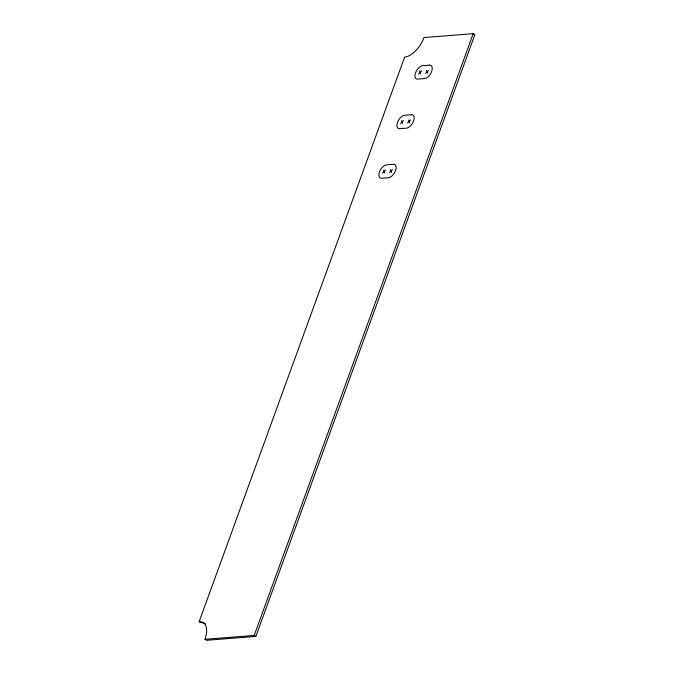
<?xml version="1.0" encoding="UTF-8"?>
<svg xmlns="http://www.w3.org/2000/svg" width="674" height="674" viewBox="0 0 674 674"><rect width="100%" height="100%" fill="white"/><g stroke="black" fill="none" stroke-linecap="round" stroke-linejoin="round"><path stroke-width="1.01" d="M199.133 621.672L404.611 57.121A20.751 10.944 -58.6 0 0 423.963 37.55L473.19 33.7L474.867 34.719L255.85 636.45L206.623 640.3L204.947 639.281A20.751 10.944 -58.6 0 0 199.133 621.672L200.81 622.692A20.751 10.944 -58.6 0 1 205.511 624.031M204.947 639.281L254.182 635.43L473.19 33.7M418.579 73.946L421.621 70.871M425.572 73.399L428.613 70.323M400.541 123.519L403.574 120.444M407.526 122.971L410.567 119.896M382.495 173.092L385.536 170.017M389.488 172.544L392.521 169.469M254.182 635.43L255.85 636.45M426.634 70.475L427.543 73.247M419.641 71.023L420.559 73.795M408.587 120.048L409.506 122.82M401.603 120.595L402.513 123.367M390.549 169.621L391.459 172.392M383.557 170.168L384.475 172.94M429.532 65.151L422.547 65.698A7.498 3.951 -58.6 0 0 415.555 72.758A7.498 3.951 -58.6 0 0 417.661 79.119L424.645 78.572A7.498 3.951 -58.6 0 0 431.63 71.503A7.498 3.951 -58.6 0 0 429.532 65.151M411.494 114.723L404.501 115.271A7.498 3.951 -58.6 0 0 397.517 122.331A7.498 3.951 -58.6 0 0 399.615 128.692L406.607 128.144A7.498 3.951 -58.6 0 0 413.592 121.076A7.498 3.951 -58.6 0 0 411.494 114.723M393.447 164.296L386.455 164.844A7.498 3.951 -58.6 0 0 379.47 171.912A7.498 3.951 -58.6 0 0 381.568 178.265L388.561 177.717A7.498 3.951 -58.6 0 0 395.545 170.648A7.498 3.951 -58.6 0 0 393.447 164.296"/></g></svg>
